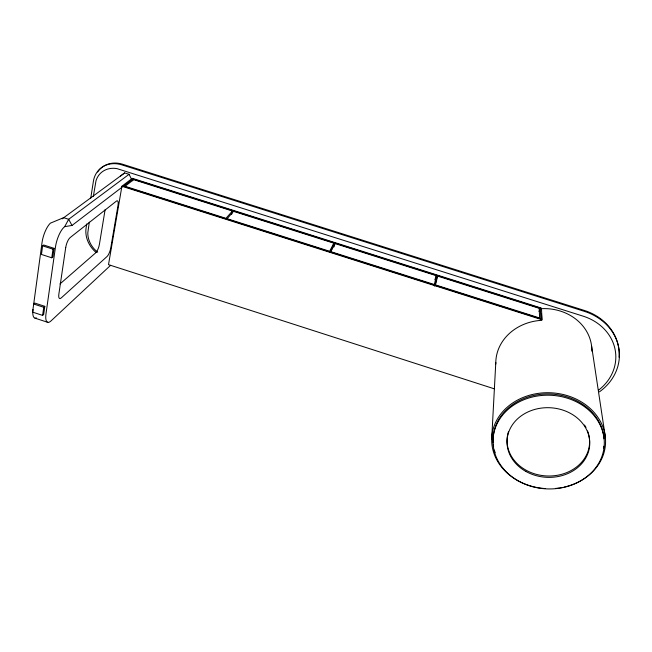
<?xml version="1.0" encoding="UTF-8"?>
<svg xmlns="http://www.w3.org/2000/svg" width="652" height="652" viewBox="0 0 652 652"><rect width="100%" height="100%" fill="white"/><g stroke="black" fill="none" stroke-linecap="round" stroke-linejoin="round"><path stroke-width="0.98" d="M491.689 439.212L495.797 362.398M42.616 245.845L41.451 254.459L51.777 257.793L52.853 256.929L54.067 248.339L43.725 245.005L42.616 245.845L52.991 249.186L54.067 248.339M122.111 187.148L71.997 225.453L68.68 219.292L63.627 217.67L50.375 223.163A16.308 5.77 -72 0 0 42.03 242.593L32.6 312.129L42.608 315.389L43.749 307.288L44.817 306.334L34.784 303.074L33.692 304.019L43.749 307.288M44.817 306.334L43.676 314.419L42.608 315.389M51.777 257.793L52.991 249.186M86.716 223.995L86.097 227.972A25.933 22.013 44.2 0 0 96.04 252.438M90.75 198.159L93.391 181.264A26.699 22.942 47.9 0 1 121.81 164.866L584.404 311.363A53.79 47.009 -2.2 0 1 618.707 347.565A53.79 47.009 -2.2 0 1 599.4 391.868M89.291 222.177L87.808 232.829A22.307 18.916 44.2 0 0 97.71 252.185M93.35 196.399L95.999 180.767A22.967 19.723 47.8 0 1 117.034 168.64L583.173 316.179A50.147 43.79 -2.1 0 1 598.74 390.026M105.102 209.708L99.422 244.264A7.009 2.127 -72.2 0 1 95.657 252.862L59.968 283.954M121.908 186.236L541.999 319.716L541.453 308.111L132.291 178.322L121.908 186.236L108.509 264.655L494.167 388.779M132.666 180.718L132.967 178.998L540.329 308.217L540.801 318.852L123.472 186.252L132.967 178.998M434.721 286.171L437.435 276.04L539.212 308.323L539.611 317.98L435.536 284.916L437.435 276.04M436.302 275.682L434.379 284.549L330.792 251.639L334.973 243.538L436.302 275.682L435.153 279.015M231.639 214.41L232.422 211.003L133.644 179.667L125.037 186.276L225.975 218.338L232.422 211.003M333.848 243.18L329.643 251.281L227.108 218.705L233.53 211.354L333.848 243.18L332.65 247.393L330.116 252.3M334.011 246.904L334.973 243.538M539.008 311.509L540.329 308.217M110.587 265.331L51.003 320.931A15.819 5.151 -70.6 0 1 46.007 313.702L55.485 246.929A16.316 5.534 -72.1 0 1 64.695 226.643L68.68 219.292L129.055 174.312L131.81 179.74M120.416 176.121L124.662 172.919L129.055 174.312M62.176 218.844L124.662 172.919M64.695 226.643L71.997 225.453M541.258 308.706L541.649 308.673A47.71 41.981 -0.6 0 1 591.853 351.159M434.876 279.382L436.816 279.993M34.996 318.16L47.816 322.332M591.608 346.171L605.309 436.824M541.486 313.547L541.796 320.328L538.299 320.613A48.99 42.853 -0.1 0 0 495.797 364.06M36.528 317.972A15.811 5.371 -70.6 0 1 33.016 309.472M97.596 172.038A26.642 22.901 47.9 0 1 122.674 164.255L584.265 310.417A53.676 46.928 -2.2 0 1 619.066 357.223M603.833 446.229A55.542 46.773 2.7 0 1 603.573 448.063M495.17 452.741A55.542 46.773 2.7 0 1 494.379 450.1M493.621 446.522A55.542 46.773 2.7 0 1 493.36 444.721M493.181 442.912A55.542 46.773 2.7 0 1 545.259 394.012A55.542 46.773 2.7 0 1 604.029 438.812M587.566 430.988A41.288 34.768 2.7 0 1 549.563 476.009A41.288 34.768 2.7 0 1 508.389 431.885M584.526 425.022A41.288 34.768 2.7 0 1 585.993 427.525M545.007 488.544A56.968 47.971 2.7 0 1 497.973 418.079A56.968 47.971 2.7 0 1 592.717 410.939A56.968 47.971 2.7 0 1 564.07 487.109M562.374 487.46A56.968 47.971 2.7 0 1 559.807 487.916M558.943 488.038A56.968 47.971 2.7 0 1 555.48 488.438M65.738 247.418L58.851 294.166A7.8 2.518 -71 0 0 61.19 297.964L107.034 256.521A7.009 2.046 -72.2 0 0 110.767 247.899L117.996 205.502A7.172 2.127 -73 0 0 116.423 201.101L70.18 237.54A7.979 2.649 -72 0 0 65.738 247.418M517.941 480.711A55.673 46.854 2.8 0 0 604.208 445.707A55.673 46.854 2.8 0 0 523.833 399.766A55.673 46.854 2.8 0 0 517.941 480.711M525.756 471.372A41.386 34.825 2.8 0 0 589.701 445.031A41.386 34.825 2.8 0 0 529.709 411.176A41.386 34.825 2.8 0 0 525.756 471.372"/></g></svg>
